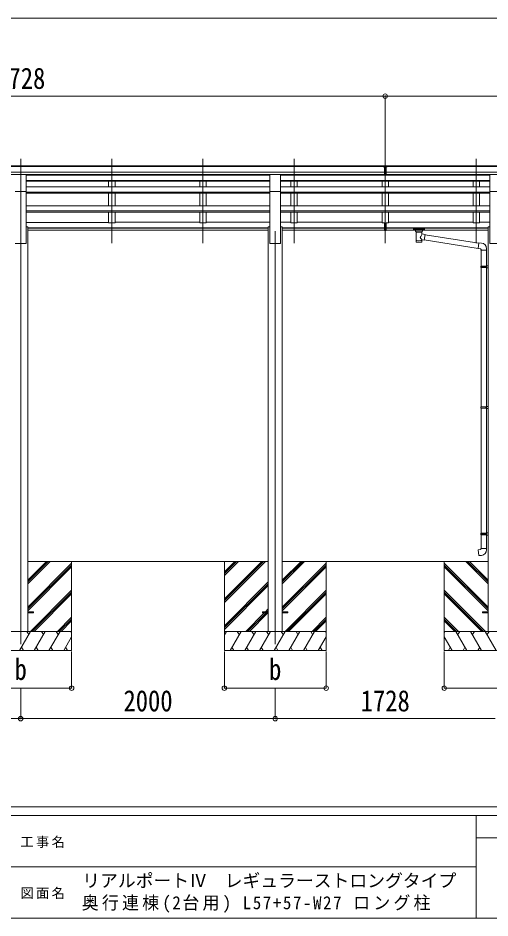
# Model space of a CAD drawing. Units: millimetres at full size. Extents: x -9783 to 9892, y -6828 to 6752.
# Drawn here: x -395 to 3313, y -6828 to 248 of the extents above; entities that cross this region are included whole.
import ezdxf
from ezdxf.enums import TextEntityAlignment as Align

# ---------------------------------------------------------------- set-up
doc = ezdxf.new("R2010")
doc.units = ezdxf.units.MM
doc.header["$LTSCALE"] = 35
doc.header["$PDMODE"] = 32
doc.header["$PDSIZE"] = 35
for name, color, linetype, lineweight in [('0-0_0', 7, 'Continuous', 9), ('0-1_本体', 4, 'Continuous', 9), ('0-2_部品', 7, 'Continuous', 9), ('0-3_ELV2', 7, 'Continuous', 9), ('0-8_PARTS2', 2, 'Continuous', 9), ('0-A_寸法', 6, 'Continuous', 9), ('F-0_240', 7, 'Continuous', 9)]:
    doc.layers.add(name, color=color, linetype=linetype, lineweight=lineweight)
doc.styles.add('ＭＳ ゴシック', font='')
doc.styles.get('ＭＳ ゴシック').set_extended_font_data('MS Gothic')

msp = doc.modelspace()

# ---------------------------------------------------------------- linework, layer by layer
at = {"layer": '0-0_0'}
for p, q in [((-319.13, -4200.16), (-143.3, -4024.33)), ((-319.13, -4186.01), (-157.44, -4024.33)), ((-319.13, -4171.87), (-171.58, -4024.33)), ((-319.13, -4024.33), (1570.87, -4024.33)), ((25.87, -4024.33), (25.87, -4724.32)), ((1225.87, -4024.33), (1225.87, -4724.32)), ((1225.87, -4318.5), (1520.05, -4024.33)), ((1225.87, -4332.64), (1534.19, -4024.33)), ((1225.87, -4346.79), (1548.34, -4024.33)), ((1225.87, -4134.66), (1336.2, -4024.33)), ((1225.87, -4120.51), (1322.06, -4024.33)), ((1225.87, -4106.37), (1307.92, -4024.33)), ((1680.87, -4200.16), (1856.7, -4024.33)), ((1680.87, -4186.01), (1842.56, -4024.33)), ((1680.87, -4171.87), (1828.42, -4024.33)), ((1680.87, -4024.33), (3298.87, -4024.33)), ((2025.87, -4024.33), (2025.87, -4724.32)), ((2953.87, -4024.33), (2953.87, -4724.32)), ((3298.87, -4200.16), (3123.04, -4024.33)), ((3298.87, -4186.01), (3137.18, -4024.33)), ((3298.87, -4171.87), (3151.33, -4024.33)), ((-319.13, -4384), (25.87, -4039)), ((-319.13, -4398.14), (25.87, -4053.15)), ((-319.13, -4412.29), (25.87, -4067.29)), ((1680.87, -4384), (2025.87, -4039)), ((1680.87, -4398.14), (2025.87, -4053.15)), ((1680.87, -4412.29), (2025.87, -4067.29)), ((3298.87, -4384), (2953.87, -4039)), ((3298.87, -4398.14), (2953.87, -4053.15)), ((3298.87, -4412.29), (2953.87, -4067.29)), ((1225.87, -4530.63), (1570.87, -4185.64)), ((1225.87, -4544.78), (1570.87, -4199.78)), ((1225.87, -4558.92), (1570.87, -4213.92)), ((-297.32, -4574.32), (25.87, -4251.14)), ((-283.18, -4574.32), (25.87, -4265.28)), ((-269.03, -4574.32), (25.87, -4279.42)), ((1702.68, -4574.32), (2025.87, -4251.14)), ((1716.82, -4574.32), (2025.87, -4265.28)), ((1730.97, -4574.32), (2025.87, -4279.42)), ((3277.06, -4574.32), (2953.87, -4251.14)), ((3262.92, -4574.32), (2953.87, -4265.28)), ((3248.78, -4574.32), (2953.87, -4279.42)), ((1394.31, -4574.32), (1539.81, -4428.83)), ((1408.46, -4574.32), (1553.96, -4428.83)), ((1422.6, -4574.32), (1568.1, -4428.83)), ((1548.81, -4419.83), (1570.87, -4397.77)), ((1562.96, -4419.83), (1570.87, -4411.91)), ((-85.19, -4574.32), (25.87, -4463.27)), ((-71.04, -4574.32), (25.87, -4477.41)), ((-56.9, -4574.32), (25.87, -4491.55)), ((1914.81, -4574.32), (2025.87, -4463.27)), ((1928.96, -4574.32), (2025.87, -4477.41)), ((1943.1, -4574.32), (2025.87, -4491.55)), ((3064.93, -4574.32), (2953.87, -4463.27)), ((3050.79, -4574.32), (2953.87, -4477.41)), ((3036.65, -4574.32), (2953.87, -4491.55)), ((25.87, -4574.32), (-774.13, -4574.32)), ((-382.97, -4724.32), (-296.37, -4574.32)), ((-311.37, -4600.31), (-326.37, -4574.32)), ((-267.5, -4724.32), (-180.9, -4574.32)), ((-195.9, -4600.31), (-210.9, -4574.32)), ((-152.03, -4724.32), (-65.43, -4574.32)), ((-95.43, -4574.32), (-80.43, -4600.31)), ((20.04, -4574.32), (25.87, -4584.42)), ((2025.87, -4574.32), (1225.87, -4574.32)), ((1225.87, -4601.83), (1241.75, -4574.32)), ((1270.62, -4724.32), (1357.22, -4574.32)), ((1342.22, -4600.31), (1327.22, -4574.32)), ((1386.09, -4724.32), (1472.69, -4574.32)), ((1457.69, -4600.31), (1442.69, -4574.32)), ((1501.56, -4724.32), (1588.16, -4574.32)), ((1573.16, -4600.31), (1558.16, -4574.32)), ((1617.03, -4724.32), (1703.63, -4574.32)), ((1688.63, -4600.31), (1673.63, -4574.32)), ((1732.5, -4724.32), (1819.1, -4574.32)), ((1804.1, -4600.31), (1789.1, -4574.32)), ((1847.97, -4724.32), (1934.57, -4574.32)), ((1904.57, -4574.32), (1919.57, -4600.31)), ((2020.04, -4574.32), (2025.87, -4584.42)), ((2953.87, -4574.32), (3753.87, -4574.32)), ((2959.7, -4574.32), (2953.87, -4584.42)), ((3131.78, -4724.32), (3045.17, -4574.32)), ((3075.17, -4574.32), (3060.17, -4600.31)), ((3247.25, -4724.32), (3160.64, -4574.32)), ((3175.64, -4600.31), (3190.64, -4574.32)), ((3362.72, -4724.32), (3276.11, -4574.32)), ((3291.11, -4600.31), (3306.12, -4574.32)), ((-36.56, -4724.32), (25.87, -4616.19)), ((1963.44, -4724.32), (2025.87, -4616.19)), ((3016.31, -4724.32), (2953.87, -4616.19)), ((-774.13, -4724.32), (25.87, -4724.32)), ((-367.97, -4698.34), (-352.97, -4724.32)), ((-252.5, -4698.35), (-237.5, -4724.32)), ((-137.03, -4698.35), (-122.03, -4724.32)), ((-21.56, -4698.35), (-6.56, -4724.32)), ((1225.87, -4724.32), (2025.87, -4724.32)), ((1285.62, -4698.35), (1300.62, -4724.32)), ((1401.09, -4698.35), (1416.09, -4724.32)), ((1516.56, -4698.34), (1531.56, -4724.32)), ((1632.03, -4698.34), (1647.03, -4724.32)), ((1747.5, -4698.35), (1762.5, -4724.32)), ((1862.97, -4698.35), (1877.97, -4724.32)), ((1978.44, -4698.35), (1993.44, -4724.32)), ((3753.87, -4724.32), (2953.87, -4724.32)), ((3001.31, -4698.35), (2986.31, -4724.32)), ((3116.78, -4698.35), (3101.78, -4724.32)), ((3232.25, -4698.35), (3217.25, -4724.32))]:
    msp.add_line(p, q, dxfattribs=at)
at = {"layer": '0-1_本体'}
for p, q in [((-3231.63, -914.8), (2483.37, -914.8)), ((8211.37, -914.8), (2496.37, -914.8)), ((-3231.63, -920.15), (2483.37, -920.15)), ((-3231.63, -963.67), (2483.37, -963.67)), ((-3231.63, -981.34), (2483.37, -981.34)), ((-331.63, -983.72), (1583.37, -983.72)), ((-331.63, -986.67), (1583.37, -986.67)), ((316.87, -983.72), (316.87, -986.67)), ((366.87, -983.72), (366.87, -986.67)), ((1032.87, -983.72), (1032.87, -986.67)), ((1082.87, -983.72), (1082.87, -986.67)), ((1668.37, -983.83), (2483.37, -983.83)), ((1668.37, -986.67), (2489.87, -986.67)), ((1748.87, -983.83), (1748.87, -986.67)), ((1798.87, -983.83), (1798.87, -986.67)), ((3311.37, -986.67), (2489.87, -986.67)), ((8211.37, -920.15), (2496.37, -920.15)), ((8211.37, -963.67), (2496.37, -963.67)), ((8211.37, -981.34), (2496.37, -981.34)), ((3311.37, -983.83), (2496.37, -983.83)), ((3180.87, -983.83), (3180.87, -986.67)), ((3230.87, -983.83), (3230.87, -986.67)), ((-331.63, -1028.63), (1583.37, -1028.63)), ((-331.63, -1030.32), (1583.37, -1030.32)), ((-331.63, -1034.11), (1583.37, -1034.11)), ((316.87, -1034.11), (316.87, -1079.53)), ((366.87, -1034.11), (366.87, -1079.53)), ((1032.87, -1034.11), (1032.87, -1079.53)), ((1082.87, -1034.11), (1082.87, -1079.53)), ((1668.37, -1028.63), (2489.87, -1028.63)), ((1668.37, -1030.32), (2489.87, -1030.32)), ((1668.37, -1034.11), (2489.87, -1034.11)), ((1748.87, -1034.11), (1748.87, -1079.53)), ((1798.87, -1034.11), (1798.87, -1079.53)), ((2464.87, -1079.53), (2464.87, -1034.11)), ((3311.37, -1028.63), (2489.87, -1028.63)), ((3311.37, -1030.32), (2489.87, -1030.32)), ((3311.37, -1034.11), (2489.87, -1034.11)), ((2514.87, -1079.53), (2514.87, -1034.11)), ((3180.87, -1034.11), (3180.87, -1079.53)), ((3230.87, -1034.11), (3230.87, -1079.53)), ((-331.63, -1079.53), (1583.37, -1079.53)), ((-331.63, -1524.33), (-331.63, -1117.37)), ((-331.63, -1120.12), (1583.37, -1120.12)), ((-331.63, -1121.8), (1583.37, -1121.8)), ((-331.63, -1128.67), (1583.37, -1128.67)), ((316.87, -1128.67), (316.87, -1227.77)), ((366.87, -1128.67), (366.87, -1227.77)), ((1032.87, -1128.67), (1032.87, -1227.77)), ((1082.87, -1128.67), (1082.87, -1227.77)), ((1583.37, -1524.33), (1583.37, -1117.37)), ((1668.37, -1079.53), (2489.87, -1079.53)), ((1668.37, -1524.33), (1668.37, -1117.37)), ((1668.37, -1120.12), (2489.87, -1120.12)), ((1668.37, -1121.8), (2489.87, -1121.8)), ((1668.37, -1128.67), (2489.87, -1128.67)), ((1748.87, -1128.67), (1748.87, -1227.77)), ((1798.87, -1128.67), (1798.87, -1227.77)), ((2464.87, -1227.77), (2464.87, -1128.67)), ((3311.37, -1079.53), (2489.87, -1079.53)), ((3311.37, -1120.12), (2489.87, -1120.12)), ((3311.37, -1121.8), (2489.87, -1121.8)), ((3311.37, -1128.67), (2489.87, -1128.67)), ((2514.87, -1227.77), (2514.87, -1128.67)), ((3180.87, -1128.67), (3180.87, -1227.77)), ((3230.87, -1128.67), (3230.87, -1227.77)), ((3311.37, -1524.33), (3311.37, -1117.37)), ((-331.63, -1227.77), (1583.37, -1227.77)), ((-331.63, -1266.91), (1583.37, -1266.91)), ((-331.63, -1268.58), (1583.37, -1268.58)), ((1668.37, -1227.77), (2489.87, -1227.77)), ((1668.37, -1266.91), (2489.87, -1266.91)), ((1668.37, -1268.58), (2489.87, -1268.58)), ((3311.37, -1227.77), (2489.87, -1227.77)), ((3311.37, -1266.91), (2489.87, -1266.91)), ((3311.37, -1268.58), (2489.87, -1268.58)), ((-331.63, -1278.22), (1583.37, -1278.22)), ((316.87, -1278.22), (316.87, -1363.72)), ((1032.87, -1278.22), (1032.87, -1363.72)), ((1668.37, -1278.22), (2489.87, -1278.22)), ((1748.87, -1278.22), (1748.87, -1363.72)), ((2464.87, -1363.72), (2464.87, -1278.22)), ((3311.37, -1278.22), (2489.87, -1278.22)), ((2514.87, -1363.72), (2514.87, -1278.22)), ((3230.87, -1278.22), (3230.87, -1363.72)), ((-331.63, -1358.93), (316.87, -1358.93)), ((-331.63, -1394.33), (-319.13, -1394.33)), ((-319.13, -1394.33), (-319.13, -4574.32)), ((-319.13, -1402.81), (1570.87, -1402.81)), ((-319.13, -1404.19), (1570.87, -1404.19)), ((366.87, -1358.51), (1032.87, -1358.51)), ((1082.87, -1358.51), (1583.37, -1358.51)), ((1570.87, -1394.33), (1583.37, -1394.33)), ((1570.87, -1394.33), (1570.87, -4574.32)), ((1668.37, -1358.51), (1748.87, -1358.51)), ((1668.37, -1394.33), (1680.87, -1394.33)), ((1680.87, -1394.33), (1680.87, -4574.32)), ((1680.87, -1402.81), (2483.37, -1402.81)), ((1680.87, -1404.19), (2483.37, -1404.19)), ((1798.87, -1358.51), (2464.87, -1358.51)), ((2483.37, -1363.72), (2464.87, -1363.72)), ((2496.37, -1363.72), (2514.87, -1363.72)), ((3298.87, -1402.81), (2496.37, -1402.81)), ((3298.87, -1404.19), (2496.37, -1404.19)), ((3180.87, -1358.51), (2514.87, -1358.51)), ((3311.37, -1358.51), (3230.87, -1358.51)), ((3311.37, -1394.33), (3298.87, -1394.33)), ((3298.87, -1394.33), (3298.87, -4574.32)), ((-319.13, -1421.37), (1570.87, -1421.37)), ((1680.87, -1421.37), (2483.37, -1421.37)), ((3298.87, -1421.37), (2496.37, -1421.37)), ((-416.63, -1524.33), (-331.63, -1524.33)), ((1583.37, -1524.33), (1668.37, -1524.33)), ((3396.37, -1524.33), (3311.37, -1524.33))]:
    msp.add_line(p, q, dxfattribs=at)
for points in [[(366.87, -1278.22), (366.87, -1363.72), (316.87, -1363.72)], [(1082.87, -1278.22), (1082.87, -1363.72), (1032.87, -1363.72)], [(1798.87, -1278.22), (1798.87, -1363.72), (1748.87, -1363.72)], [(3180.87, -1278.22), (3180.87, -1363.72), (3230.87, -1363.72)]]:
    msp.add_lwpolyline(points, dxfattribs=at)
at = {"layer": '0-2_部品'}
for p, q in [((-416.63, -983.21), (-331.63, -983.21)), ((-331.63, -1117.36), (-331.63, -983.21)), ((1583.37, -983.21), (1668.37, -983.21)), ((1583.37, -1117.36), (1583.37, -983.21)), ((1668.37, -1117.36), (1668.37, -983.21)), ((3396.37, -983.21), (3311.37, -983.21)), ((3311.37, -1117.36), (3311.37, -983.21)), ((-416.63, -1117.36), (-331.63, -1117.36)), ((1583.37, -1117.36), (1668.37, -1117.36)), ((3396.37, -1117.36), (3311.37, -1117.36)), ((2711.37, -1409.66), (2711.37, -1420.42)), ((2711.37, -1409.85), (2711.37, -1411.39)), ((2713.37, -1409), (2796.37, -1409)), ((2713.37, -1411.17), (2796.37, -1411.17)), ((2798.37, -1409.66), (2798.37, -1420.42)), ((2713.37, -1421.08), (2727.87, -1421.08)), ((2727.87, -1427.89), (2727.87, -1417.61)), ((2731.97, -1432.39), (2731.96, -1512.68)), ((2777.77, -1449.96), (2777.77, -1432.38)), ((2802.99, -1453.87), (2777.77, -1449.96)), ((2781.87, -1427.89), (2781.87, -1417.61)), ((2781.87, -1421.08), (2796.37, -1421.08)), ((2802.99, -1453.87), (2795.97, -1499.13)), ((3224.81, -1521.24), (2802.7, -1455.75)), ((2777.79, -1512.68), (2777.77, -1496.05)), ((2777.77, -1496.31), (2795.97, -1499.13)), ((3221.14, -1563.17), (2796.26, -1497.26)), ((3245.79, -1521.36), (3224.96, -1519.54)), ((3240.87, -1577.1), (3286.87, -1577.1)), ((3242.87, -1568.24), (3242.87, -1702.24)), ((3284.87, -1568.24), (3284.87, -1699.68)), ((3286.87, -1577.1), (3286.87, -1566.19)), ((3240.87, -1704.24), (3241.87, -1702.24)), ((3240.87, -1704.24), (3284.87, -1704.24)), ((3240.87, -1704.24), (3240.87, -1712.24)), ((3240.87, -1712.24), (3284.87, -1712.24)), ((3240.87, -1712.24), (3241.87, -1714.24)), ((3241.87, -1702.24), (3284.87, -1702.24)), ((3241.87, -1714.24), (3284.87, -1714.24)), ((3242.87, -1714.24), (3242.87, -2808.42)), ((3280.4, -1704.24), (3279.97, -1702.24)), ((3282.87, -1699.74), (3298.87, -1699.27)), ((3282.87, -1701.74), (3282.87, -1699.74)), ((3282.87, -1701.74), (3284.87, -1701.74)), ((3282.87, -1716.74), (3282.87, -1714.74)), ((3282.87, -1716.74), (3298.87, -1717.21)), ((3284.87, -1716.8), (3284.87, -2805.87)), ((3298.87, -1699.27), (3298.87, -1717.21)), ((3240.87, -2810.42), (3241.87, -2808.42)), ((3240.87, -2810.42), (3284.87, -2810.42)), ((3240.87, -2810.42), (3240.87, -2818.42)), ((3240.87, -2818.42), (3284.87, -2818.42)), ((3240.87, -2818.42), (3241.87, -2820.42)), ((3241.87, -2808.42), (3284.87, -2808.42)), ((3241.87, -2820.42), (3284.87, -2820.42)), ((3242.87, -2820.42), (3242.87, -3803.58)), ((3280.4, -2810.42), (3279.97, -2808.42)), ((3282.87, -2805.92), (3298.87, -2805.45)), ((3282.87, -2807.92), (3282.87, -2805.92)), ((3282.87, -2807.92), (3284.87, -2807.92)), ((3282.87, -2822.92), (3282.87, -2820.92)), ((3282.87, -2822.92), (3298.87, -2823.4)), ((3284.87, -2822.98), (3284.87, -3801.03)), ((3298.87, -2805.45), (3298.87, -2823.4)), ((3240.87, -3805.58), (3241.87, -3803.58)), ((3240.87, -3805.58), (3284.87, -3805.58)), ((3240.87, -3805.58), (3240.87, -3813.58)), ((3240.87, -3813.58), (3284.87, -3813.58)), ((3240.87, -3813.58), (3241.87, -3815.58)), ((3241.87, -3803.58), (3284.87, -3803.58)), ((3241.87, -3815.58), (3284.87, -3815.58)), ((3242.87, -3815.58), (3242.87, -3921.72)), ((3280.4, -3805.58), (3279.97, -3803.58)), ((3282.87, -3801.08), (3298.87, -3800.61)), ((3282.87, -3803.08), (3282.87, -3801.08)), ((3282.87, -3803.08), (3284.87, -3803.08)), ((3282.87, -3818.08), (3282.87, -3816.08)), ((3282.87, -3818.08), (3298.87, -3818.56)), ((3284.87, -3818.14), (3284.87, -3921.72)), ((3298.87, -3800.61), (3298.87, -3818.56)), ((3240.87, -3921.72), (3286.87, -3921.72)), ((3240.87, -3931.72), (3240.87, -3921.72)), ((3286.87, -3921.72), (3286.87, -3932.64))]:
    msp.add_line(p, q, dxfattribs=at)
at = {"layer": '0-2_部品', "color": 4}
for p, q in [((-274.13, -4419.82), (-319.13, -4419.82)), ((-274.13, -4428.82), (-319.13, -4428.82)), ((-274.13, -4419.82), (-274.13, -4428.82)), ((1525.87, -4419.82), (1525.87, -4428.82)), ((1570.87, -4419.82), (1525.87, -4419.82)), ((1570.87, -4428.82), (1525.87, -4428.82)), ((1725.87, -4419.82), (1680.87, -4419.82)), ((1725.87, -4428.82), (1680.87, -4428.82)), ((1725.87, -4419.82), (1725.87, -4428.82)), ((3253.87, -4419.82), (3253.87, -4428.82)), ((3253.87, -4419.82), (3298.87, -4419.82)), ((3253.87, -4428.82), (3298.87, -4428.82))]:
    msp.add_line(p, q, dxfattribs=at)
at = {"layer": '0-2_部品'}
for points in [[(2711.37, -1409.66), (2711.41, -1409.46), (2711.49, -1409.33), (2711.59, -1409.23), (2711.69, -1409.17), (2711.81, -1409.13), (2712.11, -1409.07), (2712.6, -1409.02), (2713.14, -1409), (2713.37, -1409)], [(2796.37, -1409), (2796.72, -1409), (2797.25, -1409.03), (2797.7, -1409.08), (2798.01, -1409.15), (2798.18, -1409.25), (2798.3, -1409.39), (2798.36, -1409.57), (2798.37, -1409.66)], [(2711.37, -1420.42), (2711.41, -1420.61), (2711.49, -1420.75), (2711.59, -1420.84), (2711.69, -1420.91), (2711.81, -1420.95), (2712.11, -1421.01), (2712.6, -1421.06), (2713.14, -1421.08), (2713.37, -1421.08)], [(2727.91, -1427.83), (2727.89, -1428.19), (2728.13, -1429.15), (2728.65, -1430.03), (2729.46, -1430.87), (2730.57, -1431.67), (2731.97, -1432.39)], [(2777.77, -1432.38), (2778, -1432.29), (2779.36, -1431.55), (2780.47, -1430.7), (2781.23, -1429.84), (2781.69, -1428.94), (2781.86, -1428.05)], [(2796.37, -1421.08), (2796.72, -1421.08), (2797.25, -1421.05), (2797.7, -1421), (2798.01, -1420.93), (2798.18, -1420.83), (2798.3, -1420.69), (2798.36, -1420.51), (2798.37, -1420.42)], [(3224.96, -1519.54), (3220.95, -1565.36), (3240.87, -1567.1), (3240.87, -1577.1)], [(3280.4, -1704.24), (3280.4, -1712.24), (3279.97, -1714.24)], [(3282.87, -1714.74), (3284.87, -1714.74), (3284.87, -1701.74)], [(3280.4, -2810.42), (3280.4, -2818.42), (3279.97, -2820.42)], [(3282.87, -2820.92), (3284.87, -2820.92), (3284.87, -2807.92)], [(3280.4, -3805.58), (3280.4, -3813.58), (3279.97, -3815.58)], [(3282.87, -3816.08), (3284.87, -3816.08), (3284.87, -3803.08)], [(3245.79, -3977.47), (3224.96, -3979.29), (3220.95, -3933.47), (3240.87, -3931.72)]]:
    msp.add_lwpolyline(points, dxfattribs=at)
for centre, start, end in [((3241.87, -1566.19), 0, 85), ((3241.87, -3932.64), 275, 0)]:
    msp.add_arc(centre, 45, start, end, dxfattribs=at)
for centre, major_axis, ratio, start_param, end_param in [((2713.37, -1411.39), (2, 0), 0.109601, 1.5707963, 3.1415927), ((2754.87, -1417.61), (27, 0), 0.122176, 6.2831853, 9.424778), ((2796.37, -1411.39), (2, 0), 0.109601, 0, 1.5707963), ((2754.88, -1432.84), (-22.91, 0.42), 0.072511, 0.0008029, 1.5715993), ((2754.88, -1434.47), (-22.91, 0.42), 0.072511, 0.0008029, 1.5715993), ((2754.86, -1432.84), (22.92, 0.42), 0.07247, 4.71158, 6.2823764), ((2754.86, -1434.47), (22.92, 0.42), 0.07247, 4.71158, 6.2823764), ((2754.87, -1476.5), (-22.81, -26.62), 0.234429, 1.6855472, 3.1268519), ((2757.43, -1473.86), (20.32, -22.25), 0.045535, 0.0389954, 1.3075346), ((2765.87, -1427.89), (16, 0), 0.361356, 6.2636979, 6.2831853), ((2754.87, -1512.68), (22.92, 0), 0.101955, 3.1415499, 6.2833984), ((2754.87, -1500.24), (22.91, 0), 0.122865, 3.1415927, 6.2831853)]:
    msp.add_ellipse(centre, major_axis=major_axis, ratio=ratio, start_param=start_param, end_param=end_param, dxfattribs=at)
at = {"layer": '0-3_ELV2'}
for p, q in [((2473.37, -921.65), (2473.37, -913.81)), ((2473.37, -921.65), (2483.37, -921.65)), ((2489.87, -922.47), (2483.37, -922.07)), ((2483.37, -923.65), (2496.37, -923.65)), ((2483.37, -965.17), (2489.87, -965.34)), ((2483.37, -984.22), (2489.87, -984.61)), ((2496.37, -922.13), (2489.87, -922.45)), ((2489.87, -965.34), (2496.37, -965.17)), ((2489.87, -984.61), (2496.37, -984.22)), ((2496.37, -985.28), (2496.37, -920)), ((2483.37, -1400.78), (2483.37, -1363.72)), ((2483.37, -1400.78), (2496.37, -1400.78)), ((2483.37, -1423.03), (2483.37, -1400.78)), ((2483.37, -1406.18), (2496.37, -1406.18)), ((2496.37, -1400.78), (2496.37, -1363.72)), ((2496.37, -1423.03), (2496.37, -1400.78)), ((2483.37, -1421.96), (2489.87, -1422.36)), ((2489.87, -1422.36), (2496.37, -1421.96))]:
    msp.add_line(p, q, dxfattribs=at)
for points in [[(2473.37, -913.81), (2491.37, -913.65), (2506.37, -913.78)], [(2496.37, -921.61), (2506.37, -921.52), (2506.37, -913.78)], [(2496.37, -985.28), (2489.87, -985.68), (2483.37, -985.28), (2483.37, -919.94)], [(2496.37, -966.27), (2493.11, -966.36), (2489.87, -966.44), (2486.63, -966.36), (2483.37, -966.27)], [(2496.37, -1423.03), (2489.87, -1423.42), (2483.37, -1423.03)]]:
    msp.add_lwpolyline(points, dxfattribs=at)
msp.add_ellipse((2514.44, -923.96), major_axis=(24.57, -1.51), ratio=0.121868, start_param=3.1422238, end_param=3.1491027, dxfattribs=at)
at = {"layer": '0-8_PARTS2'}
for p, q in [((-374.13, -1521.98), (-374.13, -859.46)), ((341.87, -1521.98), (341.87, -859.46)), ((1057.87, -1521.98), (1057.87, -859.46)), ((1773.87, -1521.98), (1773.87, -859.46)), ((2489.87, -1521.98), (2489.87, -859.46)), ((3205.87, -1521.98), (3205.87, -859.46)), ((-374.13, -1428.19), (-374.13, -4674.32)), ((1625.87, -1428.19), (1625.87, -4674.32))]:
    msp.add_line(p, q, dxfattribs=at)
at = {"layer": '0-A_寸法'}
for p, q in [((-3258.13, 248.01), (8237.87, 248.01)), ((-3238.13, -366.15), (2489.87, -366.15)), ((8217.87, -366.15), (2489.87, -366.15)), ((2489.87, -366.15), (2489.87, -911.77)), ((25.87, -5020.71), (25.87, -4731.74)), ((1225.87, -5020.71), (1225.87, -4731.74)), ((2025.87, -5020.71), (2025.87, -4731.74)), ((2953.87, -5020.71), (2953.87, -4731.74)), ((-774.13, -5020.71), (25.87, -5020.71)), ((-374.13, -5260.69), (-374.13, -5020.71)), ((1225.87, -5020.71), (2025.87, -5020.71)), ((1625.87, -5260.69), (1625.87, -5020.71)), ((3753.87, -5020.71), (2953.87, -5020.71)), ((-2374.13, -5260.69), (-374.13, -5260.69)), ((1625.87, -5260.69), (-374.13, -5260.69)), ((1625.87, -5260.69), (3353.87, -5260.69))]:
    msp.add_line(p, q, dxfattribs=at)
for p in [(2489.87, -366.15), (25.87, -5020.71), (1225.87, -5020.71), (2025.87, -5020.71), (2953.87, -5020.71), (-374.13, -5260.69), (1625.87, -5260.69)]:
    msp.add_point(p, dxfattribs=at)
at = {"layer": 'F-0_240', "color": 5}
for p, q in [((-9783.03, -5953.1), (9396.97, -5953.1)), ((-9783.03, -6023.1), (6285.75, -6023.1)), ((3205.75, -6023.1), (3205.75, -6828.1)), ((3205.75, -6198.1), (5305.75, -6198.1)), ((-3969.25, -6425.6), (3205.75, -6425.6)), ((-9783.03, -6828.1), (9396.97, -6828.1))]:
    msp.add_line(p, q, dxfattribs=at)

# ---------------------------------------------------------------- texts
at = {"layer": '0-A_寸法', "color": 7, "style": 'ＭＳ ゴシック', "width": 0.85}
for s, p in [('5728', (-566.63, -359.15)), ('b', (-422.25, -5006.34)), ('b', (1577.75, -5006.34)), ('2000', (433.37, -5253.69)), ('1728', (2297.37, -5253.69))]:
    msp.add_text(s, height=166.8, dxfattribs=at).set_placement(p, align=Align.BOTTOM_LEFT)
at = {"layer": 'F-0_240', "style": 'ＭＳ ゴシック'}
msp.add_text('リアルポートⅣ\u3000レギュラーストロングタイプ', height=102.6, dxfattribs=at).set_placement((109.35, -6616.22), align=Align.BOTTOM_LEFT)
at = {"layer": 'F-0_240', "attachment_point": 7, "style": 'ＭＳ ゴシック'}
for s, insert, char_height in [('\\T1.17;工事名', (-376.96, -6276.85), 76.98), ('\\T1.17;図面名', (-376.96, -6679.35), 76.98), ('\\T1.19;\\W0.95;奥行連棟(2台用)\\~L57+57-W27\\~ロング柱', (105.77, -6786.55), 102.6)]:
    msp.add_mtext(s, dxfattribs=dict(at, insert=insert, char_height=char_height))

doc.saveas('drawing.dxf')
